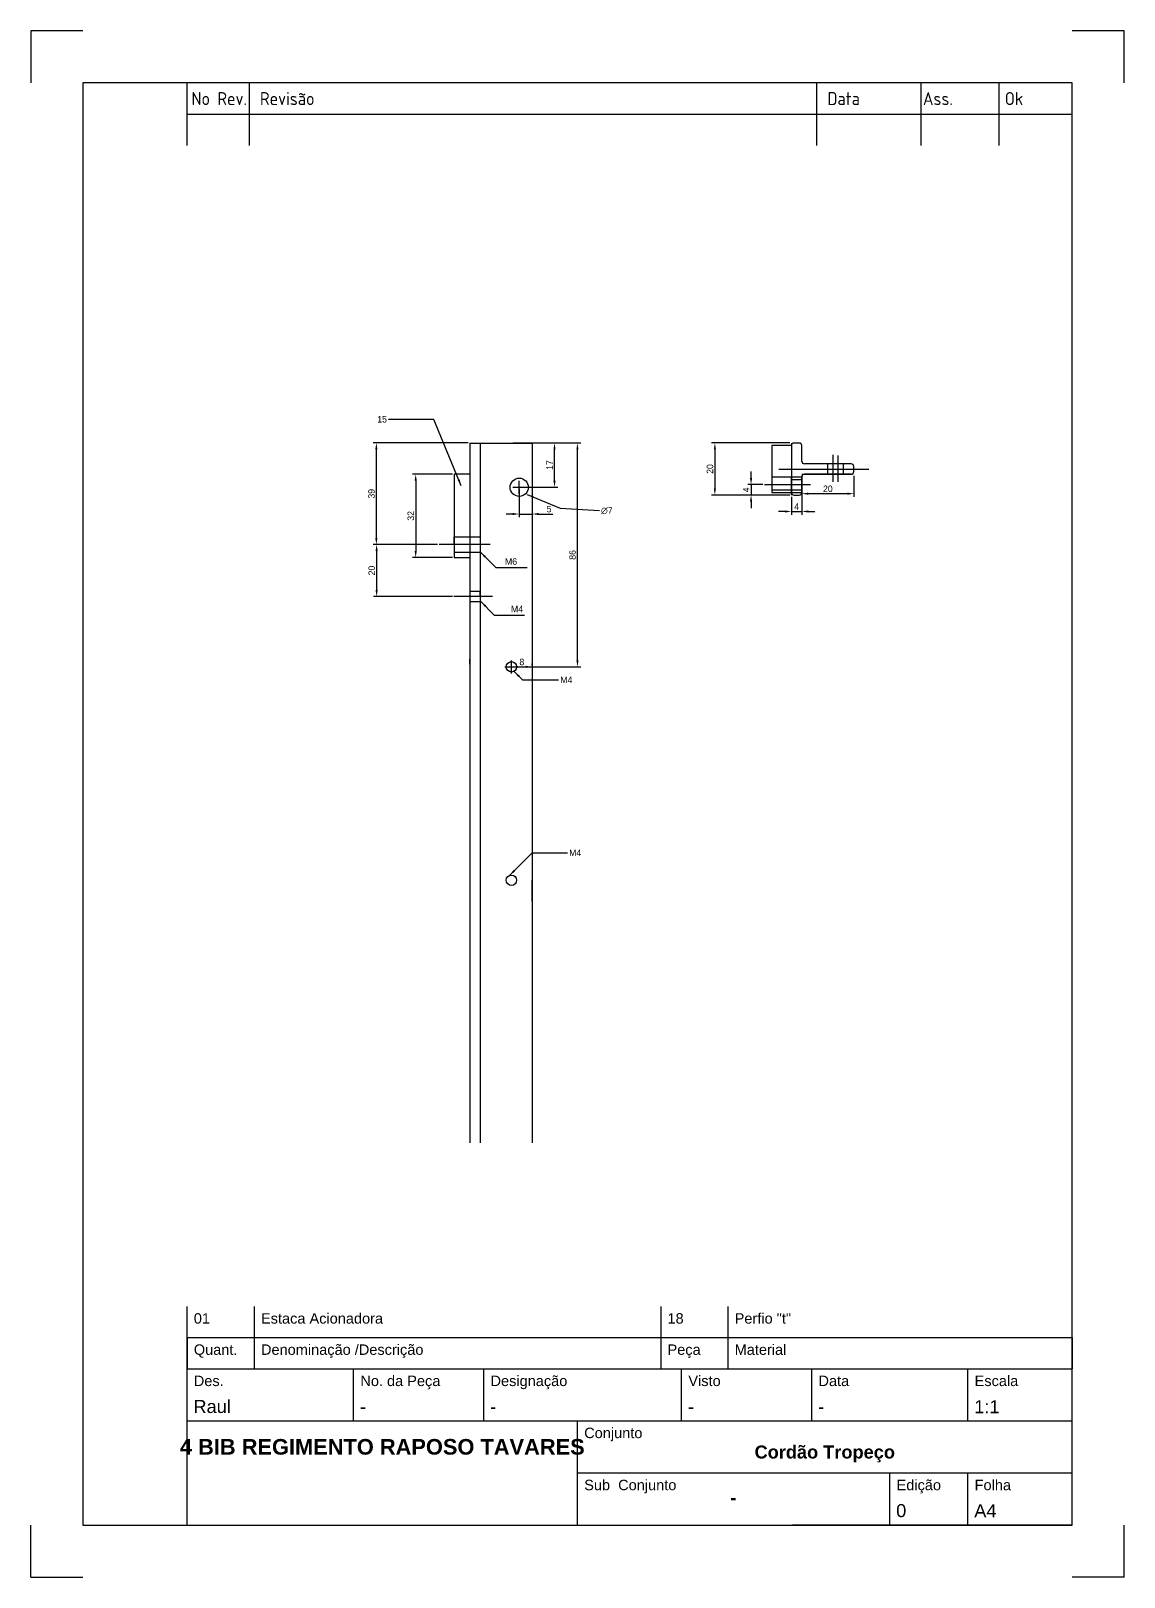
# Paper-space layout 'Peça18' of a CAD drawing. Header units: millimetres. Extents: x -10 to 200, y -10 to 287.
# The model-space entities are those that its viewports show. They can reach past a viewport. Long polylines and large blocks are cut down to what shows.
import ezdxf
from ezdxf.enums import TextEntityAlignment as Align

# ---------------------------------------------------------------- set-up
doc = ezdxf.new("R2010")
doc.units = ezdxf.units.MM
doc.linetypes.add('ACAD_ISO10W100', pattern=[18, 12, -3, 0, -3])
doc.linetypes.add('HIDDEN2', pattern=[4.7625, 3.175, -1.5875])
for name, color, linetype in [('Contorno', 7, 'Continuous'), ('Cortes', 140, 'HIDDEN2'), ('Cotas', 1, 'Continuous'), ('FRAME 050', 6, 'Continuous'), ('FRAME 200', 8, 'Continuous'), ('Linhas_de_Centro', 5, 'ACAD_ISO10W100'), ('Texto', 7, 'Continuous')]:
    doc.layers.add(name, color=color, linetype=linetype)
doc.layers.get('FRAME 050').off()
doc.styles.add('ISO Proportional', font='isocp')
doc.styles.add('texto2', font='ARIAL.TTF', dxfattribs={"height": 2})
doc.styles.add('Texto2.5', font='ARIAL.TTF', dxfattribs={"height": 2.5})
doc.dimstyles.new('ISO-25', dxfattribs={"dimtxt": 2.5, "dimasz": 2.5, "dimexe": 1.25, "dimexo": 0.625, "dimtad": 1, "dimtxsty": 'Standard', "dimcen": 2.5, "dimadec": 0, "dimazin": 0, "dimtfac": 1, "dimtmove": 0, "dimatfit": 3, "dimfxl": 0, "dimarcsym": 0})

# ---------------------------------------------------------------- blocks, each defined once
blk = doc.blocks.new('*D28')
at = {"layer": 'Cotas', "color": 0, "lineweight": -2}
for p, q in [((-1379.15, 171.9), (-1379.15, 164.96)), ((-1375.15, 171.9), (-1375.15, 164.96)), ((-1381.65, 166.21), (-1384.15, 166.21)), ((-1379.15, 166.21), (-1375.15, 166.21)), ((-1372.65, 166.21), (-1370.15, 166.21))]:
    blk.add_line(p, q, dxfattribs=at)
at = {"layer": 'Cotas', "color": 0}
for points in [[(-1381.65, 166.63), (-1381.65, 165.8), (-1379.15, 166.21)], [(-1372.65, 166.63), (-1372.65, 165.8), (-1375.15, 166.21)]]:
    blk.add_solid(points, dxfattribs=at)
at = {"layer": 'Defpoints', "color": 0}
for p in [(-1379.15, 172.53), (-1375.15, 172.53), (-1375.15, 166.21)]:
    blk.add_point(p, dxfattribs=at)
at = {"layer": 'Cotas', "color": 0, "insert": (-1377.15, 168.09), "char_height": 2.5, "attachment_point": 5}
blk.add_mtext('4', dxfattribs=at)
blk = doc.blocks.new('*D29')
at = {"layer": 'Cotas', "color": 0, "lineweight": -2}
for p, q in [((-1379.78, 192.53), (-1409.8, 192.53)), ((-1408.55, 190.03), (-1408.55, 175.03)), ((-1379.78, 172.53), (-1409.8, 172.53))]:
    blk.add_line(p, q, dxfattribs=at)
at = {"layer": 'Cotas', "color": 0}
for points in [[(-1408.97, 190.03), (-1408.13, 190.03), (-1408.55, 192.53)], [(-1408.97, 175.03), (-1408.13, 175.03), (-1408.55, 172.53)]]:
    blk.add_solid(points, dxfattribs=at)
at = {"layer": 'Defpoints', "color": 0}
for p in [(-1379.15, 192.53), (-1408.55, 172.53), (-1379.15, 172.53)]:
    blk.add_point(p, dxfattribs=at)
at = {"layer": 'Cotas', "color": 0, "insert": (-1410.43, 182.53), "char_height": 2.5, "attachment_point": 5, "rotation": 90}
blk.add_mtext('20', dxfattribs=at)
blk = doc.blocks.new('*D30')
at = {"layer": 'Cotas', "color": 0, "lineweight": -2}
for p, q in [((-1375.15, 179.9), (-1375.15, 171.79)), ((-1355.15, 179.9), (-1355.15, 171.79)), ((-1357.65, 173.04), (-1372.65, 173.04))]:
    blk.add_line(p, q, dxfattribs=at)
at = {"layer": 'Cotas', "color": 0}
for points in [[(-1372.65, 173.46), (-1372.65, 172.63), (-1375.15, 173.04)], [(-1357.65, 173.46), (-1357.65, 172.63), (-1355.15, 173.04)]]:
    blk.add_solid(points, dxfattribs=at)
at = {"layer": 'Defpoints', "color": 0}
for p in [(-1375.15, 180.53), (-1355.15, 180.53), (-1375.15, 173.04)]:
    blk.add_point(p, dxfattribs=at)
at = {"layer": 'Cotas', "color": 0, "insert": (-1365.15, 174.92), "char_height": 2.5, "attachment_point": 5}
blk.add_mtext('20', dxfattribs=at)
blk = doc.blocks.new('*D31')
at = {"layer": 'Cotas', "color": 0, "lineweight": -2}
for p, q in [((-1483.09, 192.53), (-1468.91, 192.53)), ((-1470.16, 178.03), (-1470.16, 190.03)), ((-1483.09, 175.53), (-1468.91, 175.53))]:
    blk.add_line(p, q, dxfattribs=at)
at = {"layer": 'Cotas', "color": 0}
for points in [[(-1470.58, 190.03), (-1469.75, 190.03), (-1470.16, 192.53)], [(-1470.58, 178.03), (-1469.75, 178.03), (-1470.16, 175.53)]]:
    blk.add_solid(points, dxfattribs=at)
at = {"layer": 'Defpoints', "color": 0}
for p in [(-1483.72, 192.53), (-1470.16, 192.53), (-1483.72, 175.53)]:
    blk.add_point(p, dxfattribs=at)
at = {"layer": 'Cotas', "color": 0, "insert": (-1472.04, 184.03), "char_height": 2.5, "attachment_point": 5, "rotation": 90}
blk.add_mtext('17', dxfattribs=at)
blk = doc.blocks.new('*D32')
at = {"layer": 'Cotas', "color": 0, "lineweight": -2}
for p, q in [((-1486.09, 192.53), (-1460.09, 192.53)), ((-1461.34, 109.03), (-1461.34, 190.03)), ((-1486.09, 106.53), (-1460.09, 106.53))]:
    blk.add_line(p, q, dxfattribs=at)
at = {"layer": 'Cotas', "color": 0}
for points in [[(-1461.76, 190.03), (-1460.93, 190.03), (-1461.34, 192.53)], [(-1461.76, 109.03), (-1460.93, 109.03), (-1461.34, 106.53)]]:
    blk.add_solid(points, dxfattribs=at)
at = {"layer": 'Defpoints', "color": 0}
for p in [(-1486.72, 192.53), (-1461.34, 192.53), (-1486.72, 106.53)]:
    blk.add_point(p, dxfattribs=at)
at = {"layer": 'Cotas', "color": 0, "insert": (-1463.22, 149.53), "char_height": 2.5, "attachment_point": 5, "rotation": 90}
blk.add_mtext('86', dxfattribs=at)
blk = doc.blocks.new('*D33')
at = {"layer": 'Cotas', "color": 0, "lineweight": -2}
for p, q in [((-1503.34, 192.53), (-1539.86, 192.53)), ((-1538.61, 156.03), (-1538.61, 190.03)), ((-1515.06, 153.53), (-1539.86, 153.53))]:
    blk.add_line(p, q, dxfattribs=at)
at = {"layer": 'Cotas', "color": 0}
for points in [[(-1539.03, 190.03), (-1538.19, 190.03), (-1538.61, 192.53)], [(-1539.03, 156.03), (-1538.19, 156.03), (-1538.61, 153.53)]]:
    blk.add_solid(points, dxfattribs=at)
at = {"layer": 'Defpoints', "color": 0}
for p in [(-1538.61, 192.53), (-1502.72, 192.53), (-1514.44, 153.53)]:
    blk.add_point(p, dxfattribs=at)
at = {"layer": 'Cotas', "color": 0, "insert": (-1540.49, 173.03), "char_height": 2.5, "attachment_point": 5, "rotation": 90}
blk.add_mtext('39', dxfattribs=at)
blk = doc.blocks.new('*D34')
at = {"layer": 'Cotas', "color": 0, "lineweight": -2}
for p, q in [((-1486.72, 107.15), (-1486.72, 107.78)), ((-1478.72, 107.15), (-1478.72, 107.78)), ((-1484.22, 106.53), (-1481.22, 106.53))]:
    blk.add_line(p, q, dxfattribs=at)
at = {"layer": 'Cotas', "color": 0}
for points in [[(-1484.22, 106.94), (-1484.22, 106.11), (-1486.72, 106.53)], [(-1481.22, 106.94), (-1481.22, 106.11), (-1478.72, 106.53)]]:
    blk.add_solid(points, dxfattribs=at)
at = {"layer": 'Defpoints', "color": 0}
for p in [(-1486.72, 106.53), (-1478.72, 106.53), (-1478.72, 106.53)]:
    blk.add_point(p, dxfattribs=at)
at = {"layer": 'Cotas', "color": 0, "insert": (-1482.72, 108.4), "char_height": 2.5, "attachment_point": 5}
blk.add_mtext('8', dxfattribs=at)
blk = doc.blocks.new('*D35')
at = {"layer": 'Cotas', "color": 0, "lineweight": -2}
for p, q in [((-1483.72, 174.9), (-1483.72, 163.99)), ((-1478.72, 174.9), (-1478.72, 163.99)), ((-1486.22, 165.24), (-1488.72, 165.24)), ((-1483.72, 165.24), (-1478.72, 165.24)), ((-1476.22, 165.24), (-1470.8, 165.24))]:
    blk.add_line(p, q, dxfattribs=at)
at = {"layer": 'Cotas', "color": 0}
for points in [[(-1486.22, 165.65), (-1486.22, 164.82), (-1483.72, 165.24)], [(-1476.22, 165.65), (-1476.22, 164.82), (-1478.72, 165.24)]]:
    blk.add_solid(points, dxfattribs=at)
at = {"layer": 'Defpoints', "color": 0}
for p in [(-1483.72, 175.53), (-1478.72, 175.53), (-1478.72, 165.24)]:
    blk.add_point(p, dxfattribs=at)
at = {"layer": 'Cotas', "color": 0, "insert": (-1472.26, 167.11), "char_height": 2.5, "attachment_point": 5}
blk.add_mtext('5', dxfattribs=at)
blk = doc.blocks.new('*D36')
at = {"layer": 'Cotas', "color": 0, "lineweight": -2}
for p, q in [((-1509.34, 180.53), (-1524.74, 180.53)), ((-1523.49, 178.03), (-1523.49, 151.03)), ((-1509.34, 148.53), (-1524.74, 148.53))]:
    blk.add_line(p, q, dxfattribs=at)
at = {"layer": 'Cotas', "color": 0}
for points in [[(-1523.91, 178.03), (-1523.08, 178.03), (-1523.49, 180.53)], [(-1523.91, 151.03), (-1523.08, 151.03), (-1523.49, 148.53)]]:
    blk.add_solid(points, dxfattribs=at)
at = {"layer": 'Defpoints', "color": 0}
for p in [(-1508.72, 180.53), (-1523.49, 148.53), (-1508.72, 148.53)]:
    blk.add_point(p, dxfattribs=at)
at = {"layer": 'Cotas', "color": 0, "insert": (-1525.37, 164.53), "char_height": 2.5, "attachment_point": 5, "rotation": 90}
blk.add_mtext('32', dxfattribs=at)
blk = doc.blocks.new('*D37')
at = {"layer": 'Cotas', "color": 0, "lineweight": -2}
for p, q in [((-1394.65, 179.03), (-1394.65, 181.53)), ((-1390.14, 176.53), (-1395.9, 176.53)), ((-1390.14, 172.53), (-1395.9, 172.53)), ((-1394.65, 176.53), (-1394.65, 172.53)), ((-1394.65, 170.03), (-1394.65, 167.53))]:
    blk.add_line(p, q, dxfattribs=at)
at = {"layer": 'Cotas', "color": 0}
for points in [[(-1395.06, 179.03), (-1394.23, 179.03), (-1394.65, 176.53)], [(-1395.06, 170.03), (-1394.23, 170.03), (-1394.65, 172.53)]]:
    blk.add_solid(points, dxfattribs=at)
at = {"layer": 'Defpoints', "color": 0}
for p in [(-1394.65, 172.53), (-1389.51, 176.53), (-1389.51, 172.53)]:
    blk.add_point(p, dxfattribs=at)
at = {"layer": 'Cotas', "color": 0, "insert": (-1396.52, 174.53), "char_height": 2.5, "attachment_point": 5, "rotation": 90}
blk.add_mtext('4', dxfattribs=at)
blk = doc.blocks.new('*D45')
at = {"layer": 'Cotas', "color": 0, "lineweight": -2}
for p, q in [((-1515.69, 153.53), (-1539.76, 153.53)), ((-1538.51, 151.03), (-1538.51, 136.03)), ((-1509.41, 133.53), (-1539.76, 133.53))]:
    blk.add_line(p, q, dxfattribs=at)
at = {"layer": 'Cotas', "color": 0}
for points in [[(-1538.92, 151.03), (-1538.09, 151.03), (-1538.51, 153.53)], [(-1538.92, 136.03), (-1538.09, 136.03), (-1538.51, 133.53)]]:
    blk.add_solid(points, dxfattribs=at)
at = {"layer": 'Defpoints', "color": 0}
for p in [(-1515.06, 153.53), (-1538.51, 133.53), (-1508.79, 133.53)]:
    blk.add_point(p, dxfattribs=at)
at = {"layer": 'Cotas', "color": 0, "insert": (-1540.38, 143.53), "char_height": 2.5, "attachment_point": 5, "rotation": 90}
blk.add_mtext('20', dxfattribs=at)

msp = doc.modelspace()

# ---------------------------------------------------------------- linework, layer by layer
at = {"layer": 'Contorno'}
for p, q in [((-1502.716, 192.526), (-1502.716, -207.474)), ((-1502.716, 192.526), (-1498.716, 192.526)), ((-1502.716, 192.526), (-1502.716, 180.526)), ((-1498.716, 192.526), (-1498.716, -207.474)), ((-1498.716, 192.526), (-1478.716, 192.526)), ((-1498.716, 192.526), (-1498.716, 153.526)), ((-1498.716, 192.526), (-1498.716, 107.526)), ((-1478.716, 192.526), (-1478.716, -187.474)), ((-1478.716, 192.526), (-1478.716, 175.526)), ((-1478.716, 192.526), (-1478.716, 106.526)), ((-1478.716, 192.526), (-1478.716, 106.526)), ((-1478.716, 192.526), (-1478.716, 16.526)), ((-1379.151, 191.526), (-1386.651, 191.526)), ((-1386.651, 191.526), (-1386.651, 173.526)), ((-1379.151, 192.526), (-1379.151, 191.526)), ((-1379.151, 191.526), (-1379.151, 173.526)), ((-1376.151, 192.526), (-1378.151, 192.526)), ((-1375.151, 185.526), (-1375.151, 191.526)), ((-1356.151, 184.526), (-1374.151, 184.526)), ((-1363.151, 177.579), (-1363.151, 187.967)), ((-1361.151, 177.579), (-1361.151, 187.724)), ((-1502.716, 180.526), (-1508.716, 180.526)), ((-1508.716, 180.526), (-1508.716, 148.526)), ((-1379.151, 176.526), (-1379.151, 179.526)), ((-1379.151, 176.526), (-1379.151, 178.526)), ((-1375.151, 180.526), (-1356.151, 180.526)), ((-1375.151, 173.526), (-1375.151, 179.526)), ((-1356.151, 180.526), (-1374.151, 180.526)), ((-1356.151, 180.526), (-1363.151, 180.526)), ((-1356.151, 180.526), (-1363.151, 180.526)), ((-1363.151, 180.526), (-1361.151, 180.526)), ((-1356.151, 180.526), (-1361.151, 180.526)), ((-1361.151, 180.526), (-1359.151, 180.526)), ((-1355.151, 181.526), (-1355.151, 183.526)), ((-1389.511, 176.526), (-1371.807, 176.526)), ((-1386.651, 173.526), (-1379.151, 173.526)), ((-1379.151, 172.526), (-1379.151, 176.526)), ((-1378.151, 172.526), (-1376.151, 172.526)), ((-1508.716, 153.526), (-1508.716, 156.526)), ((-1508.716, 148.526), (-1502.716, 148.526)), ((-1498.716, 153.526), (-1498.716, 133.526)), ((-1498.716, 133.526), (-1498.716, 135.526)), ((-1502.716, 107.526), (-1502.716, 109.526)), ((-1478.716, 16.526), (-1478.716, 24.526))]:
    msp.add_line(p, q, dxfattribs=at)
for centre, radius in [((-1483.716, 175.526), 3.5), ((-1486.716, 106.526), 2), ((-1486.716, 24.526), 2)]:
    msp.add_circle(centre, radius, dxfattribs=at)
for centre, start, end in [((-1378.151, 191.526), 90, 180), ((-1376.151, 191.526), 0, 90), ((-1374.151, 185.526), 180, 270), ((-1356.151, 183.526), 0, 90), ((-1374.151, 179.526), 90, 180), ((-1356.151, 181.526), 270, 0), ((-1378.151, 173.526), 180, 270), ((-1376.151, 173.526), 270, 360)]:
    msp.add_arc(centre, 1, start, end, dxfattribs=at)
at = {"layer": 'Cortes'}
for p, q in [((-1365.151, 180.526), (-1365.151, 184.526)), ((-1363.151, 180.526), (-1363.151, 184.526)), ((-1359.151, 180.526), (-1359.151, 184.526)), ((-1386.651, 179.526), (-1375.151, 179.526)), ((-1379.151, 178.526), (-1375.151, 178.526)), ((-1386.651, 174.526), (-1375.151, 174.526)), ((-1379.151, 173.526), (-1375.151, 173.526)), ((-1508.716, 156.526), (-1498.716, 156.526)), ((-1508.716, 150.526), (-1498.716, 150.526)), ((-1498.716, 135.526), (-1502.716, 135.526)), ((-1498.716, 131.526), (-1502.716, 131.526))]:
    msp.add_line(p, q, dxfattribs=at)
at = {"layer": 'Linhas_de_Centro'}
for p, q in [((-1383.92, 182.526), (-1349.382, 182.526)), ((-1486.216, 175.526), (-1481.216, 175.526)), ((-1483.716, 173.026), (-1483.716, 178.026)), ((-1494.944, 153.526), (-1514.436, 153.526)), ((-1494.013, 133.526), (-1508.789, 133.526)), ((-1486.716, 104.026), (-1486.716, 109.026)), ((-1489.216, 106.526), (-1484.216, 106.526))]:
    msp.add_line(p, q, dxfattribs=at)

# ---------------------------------------------------------------- texts
at = {"layer": 'Cotas', "char_height": 2.5}
for s, insert, width, attachment_point in [('15', (-1534.55, 200.354), 0.6514, 9), ('M6', (-1489.197, 148.238), 8.53647, 1), ('M4', (-1486.885, 129.996), 5.86874, 1), ('M4', (-1467.942, 102.76), 0.6514, 1), ('M4', (-1464.546, 36.356), 0.6514, 1)]:
    msp.add_mtext(s, dxfattribs=dict(at, insert=insert, width=width, attachment_point=attachment_point))
at = {"layer": 'Cotas', "insert": (-1452.302, 167.825), "char_height": 2.5, "attachment_point": 1}
msp.add_mtext('{\\Fgdt.shx;n7}', dxfattribs=at)

# ---------------------------------------------------------------- dimensions: what is measured, and where the dimension line sits
at = {"layer": 'Cotas'}
for base, p1, p2, picture, middle in [((-1538.61, 192.526), (-1514.436, 153.526), (-1502.716, 192.526), '*D33', (-1538.61, 173.026)), ((-1461.345, 192.526), (-1486.716, 106.526), (-1486.716, 192.526), '*D32', (-1461.345, 149.526)), ((-1470.163, 192.526), (-1483.716, 175.526), (-1483.716, 192.526), '*D31', (-1470.163, 184.026)), ((-1408.551, 172.526), (-1379.151, 192.526), (-1379.151, 172.526), '*D29', (-1408.551, 182.526))]:
    dim = msp.add_linear_dim(base=base, p1=p1, p2=p2, angle=90, dimstyle='ISO-25', dxfattribs=at)
    dim.commit()
    dim.dimension.update_dxf_attribs({"geometry": picture, "text_midpoint": middle, "dimtype": 160})
for base, p1, p2, picture, middle in [((-1523.493, 148.526), (-1508.716, 180.526), (-1508.716, 148.526), '*D36', (-1525.368, 164.526)), ((-1394.647, 172.526), (-1389.511, 176.526), (-1389.511, 172.526), '*D37', (-1396.522, 174.526)), ((-1538.507, 133.526), (-1515.061, 153.526), (-1508.789, 133.526), '*D45', (-1540.382, 143.526))]:
    dim = msp.add_linear_dim(base=base, p1=p1, p2=p2, angle=90, dimstyle='ISO-25', dxfattribs=at)
    dim.commit()
    dim.dimension.update_dxf_attribs({"geometry": picture, "text_midpoint": middle})
for base, p1, p2, picture, middle in [((-1375.151, 173.044), (-1355.151, 180.526), (-1375.151, 180.526), '*D30', (-1365.151, 174.919)), ((-1375.151, 166.213), (-1379.151, 172.526), (-1375.151, 172.526), '*D28', (-1377.151, 168.088)), ((-1478.716, 106.526), (-1486.716, 106.526), (-1478.716, 106.526), '*D34', (-1482.716, 108.401))]:
    dim = msp.add_linear_dim(base=base, p1=p1, p2=p2, dimstyle='ISO-25', dxfattribs=at)
    dim.commit()
    dim.dimension.update_dxf_attribs({"geometry": picture, "text_midpoint": middle})
dim = msp.add_linear_dim(base=(-1478.716, 165.237), p1=(-1483.716, 175.526), p2=(-1478.716, 175.526), dimstyle='ISO-25', dxfattribs=at)
dim.commit()
dim.dimension.update_dxf_attribs({"geometry": '*D35', "text_midpoint": (-1472.257, 165.237), "dimtype": 160})

# ---------------------------------------------------------------- leaders
at = {"layer": 'Cotas', "annotation_type": 0, "has_hookline": 1}
for points, hookline_direction, text_width in [([(-1506.028, 176.128), (-1516.581, 201.604), (-1533.925, 201.604)], 1, 3.333), ([(-1480.661, 172.715), (-1467.959, 167.454), (-1452.927, 166.575)], 0, 4.702), ([(-1485.64, 104.709), (-1482.441, 101.51), (-1468.567, 101.51)], 0, 4.167), ([(-1487.427, 26.395), (-1478.716, 35.106), (-1465.171, 35.106)], 0, 4.167)]:
    msp.add_leader(points, dimstyle='ISO-25', override={"dimgap": 0.625, "dimtad": 0}, dxfattribs=dict(at, hookline_direction=hookline_direction, text_width=text_width))
at = {"layer": 'Cotas'}
for points in [[(-1498.623, 150.59), (-1492.67, 144.637), (-1480.661, 144.637)], [(-1498.445, 131.593), (-1493.292, 126.44), (-1481.728, 126.44)]]:
    msp.add_leader(points, dimstyle='ISO-25', override={"dimgap": 0.625, "dimtad": 0}, dxfattribs=at)

psp = doc.layouts.new('Peça18')

# ---------------------------------------------------------------- linework, layer by layer
at = {"layer": 'Contorno'}
for p, q in [((0, 277), (0, 0)), ((190, 277), (0, 277)), ((20, 271), (20, 277)), ((32, 271), (32, 277)), ((141, 271), (141, 277)), ((161, 271), (161, 277)), ((176, 271), (176, 277)), ((190, 0), (190, 277)), ((20, 271), (190, 271)), ((20, 265), (20, 271)), ((32, 265), (32, 271)), ((141, 265), (141, 271)), ((161, 265), (161, 271)), ((176, 265), (176, 271)), ((20, 36), (20, 42)), ((32.91, 42), (32.91, 36)), ((111, 42), (111, 36)), ((123.9, 42), (123.9, 36)), ((20, 36), (190, 36)), ((20, 30), (20, 36)), ((20, 36), (20, 30)), ((20, 36), (20, 30)), ((20, 30), (20, 36)), ((20, 36), (190, 36)), ((32.91, 36), (32.91, 30)), ((111, 36), (111, 30)), ((123.9, 36), (123.9, 30)), ((190, 36), (190, 30)), ((190, 30), (190, 36)), ((20, 30), (190, 30)), ((20, 0), (20, 30)), ((52, 20), (52, 30)), ((77, 20), (77, 30)), ((115, 20), (115, 30)), ((140, 20), (140, 30)), ((170, 20), (170, 30)), ((20, 20), (190, 20)), ((95, 0), (95, 20)), ((95, 10), (190, 10)), ((155, 0), (155, 10)), ((170, 0), (170, 10)), ((0, 0), (190, 0)), ((190, 0), (136.29, 0))]:
    psp.add_line(p, q, dxfattribs=at)
at = {"layer": 'FRAME 200'}
for p, q in [((-10, 287), (-10, 277)), ((0, 287), (-10, 287)), ((200, 287), (190, 287)), ((200, 277), (200, 287)), ((-10, -10), (-10, 0)), ((200, -10), (200, 0)), ((-10, -10), (0, -10)), ((200, -10), (190, -10))]:
    psp.add_line(p, q, dxfattribs=at)
at = {"layer": 'Texto'}
psp.add_line((155, 5), (155, 5), dxfattribs=at)

# ---------------------------------------------------------------- texts
at = {"layer": 'Texto', "style": 'ISO Proportional'}
for s, p in [('No Rev.', (20.84, 274)), ('Revisão', (34, 274)), ('Data', (143, 274)), ('Ass.', (161.36, 274)), ('Ok', (177.08, 274))]:
    psp.add_text(s, height=2.5, dxfattribs=at).set_placement(p, align=Align.MIDDLE_LEFT)
at = {"layer": 'Texto'}
for s, insert, char_height, width, attachment_point, style in [('01', (21.29, 40.69), 2, 30.3514, 1, 'texto2'), ('Estaca Acionadora', (34.2, 40.69), 2, 71.2648, 1, 'texto2'), ('18', (112.29, 40.69), 2, 11.6189, 1, 'texto2'), ('Perfio "t"', (125.19, 40.69), 2, 11.6189, 1, 'texto2'), ('Quant.', (21.29, 34.69), 2, 30.3514, 1, 'texto2'), ('Denominação /Descrição', (34.2, 34.69), 2, 71.2648, 1, 'texto2'), ('Peça', (112.29, 34.69), 2, 11.6189, 1, 'texto2'), ('Material', (125.19, 34.69), 2, 11.6189, 1, 'texto2'), ('Des.', (21.29, 28.69), 2, 30.3514, 1, 'texto2'), ('No. da Peça', (53.29, 28.69), 2, 30.3514, 1, 'texto2'), ('Designação', (78.29, 28.69), 2, 30.3514, 1, 'texto2'), ('Visto', (116.29, 28.69), 2, 30.3514, 1, 'texto2'), ('Data', (141.29, 28.69), 2, 11.6189, 1, 'texto2'), ('Escala', (171.29, 28.69), 2, 11.6189, 1, 'texto2'), ('Raul', (21.22, 21.48), 2.5, 35.3309, 7, 'Texto2.5'), ('1:1', (171.22, 21.48), 2.5, 35.3309, 7, 'Texto2.5'), ('-', (53.22, 21.48), 2.5, 35.3309, 7, 'Texto2.5'), ('-', (78.22, 21.48), 2.5, 35.3309, 7, 'Texto2.5'), ('-', (116.22, 21.48), 2.5, 35.3309, 7, 'Texto2.5'), ('-', (141.22, 21.48), 2.5, 35.3309, 7, 'Texto2.5'), ('Conjunto', (96.29, 18.69), 2, 30.3514, 1, 'texto2'), ('{\\fArial|b1|i0|c0|p34;4 BIB REGIMENTO RAPOSO TAVARES}', (57.5, 15), 3, 75, 5, 'Texto2.5'), ('{\\fArial|b1|i0|c0|p34;Cordão Tropeço}', (142.5, 13.65), 2.5, 95, 5, 'Texto2.5'), ('Sub  Conjunto', (96.29, 8.69), 2, 30.3514, 1, 'texto2'), ('Edição', (156.29, 8.69), 2, 11.6189, 1, 'texto2'), ('Folha', (171.29, 8.69), 2, 11.6189, 1, 'texto2'), ('{\\fArial|b1|i0|c0|p34;-}', (124.95, 5.27), 2.5, 95, 5, 'Texto2.5'), ('0', (156.22, 1.48), 2.5, 35.3309, 7, 'Texto2.5'), ('A4', (171.22, 1.48), 2.5, 35.3309, 7, 'Texto2.5')]:
    psp.add_mtext(s, dxfattribs=dict(at, insert=insert, char_height=char_height, width=width, attachment_point=attachment_point, style=style))

# ---------------------------------------------------------------- viewports
at = {"layer": 'FRAME 050'}
psp.add_viewport(center=(105.55, 168.26), size=(158.81, 189.656), view_center_point=(-1440.231, 113.358), view_height=379.3115, dxfattribs=at)

doc.saveas('drawing.dxf')
